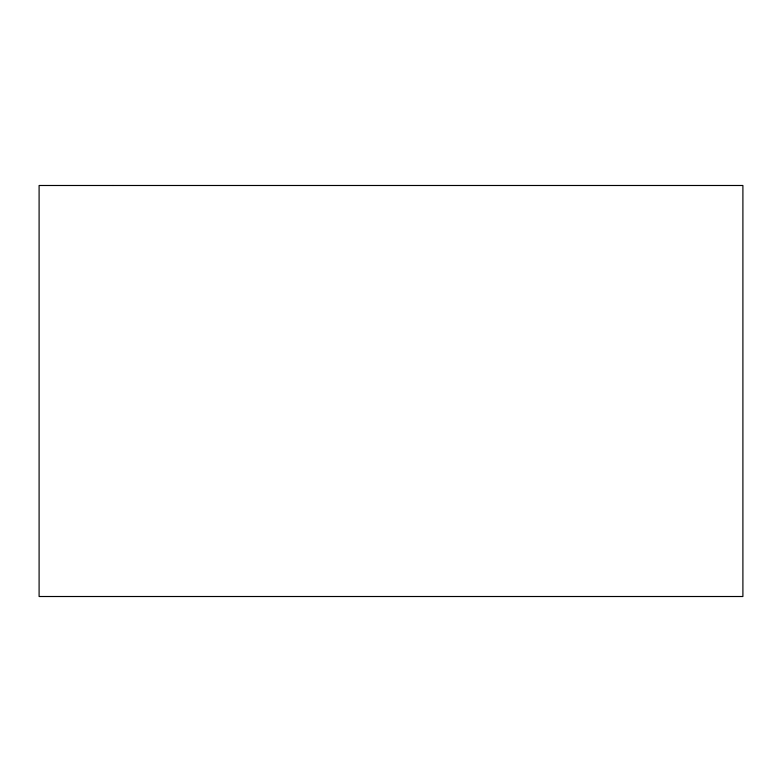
<?xml version="1.0" encoding="UTF-8"?>
<svg xmlns="http://www.w3.org/2000/svg" width="782" height="782" viewBox="0 0 782 782"><rect width="100%" height="100%" fill="white"/><g stroke="black" fill="none" stroke-linecap="round" stroke-linejoin="round"><path stroke-width="1.17" d="M112.999 185.49L39.1 185.49L39.1 596.51L742.9 596.51L742.9 185.49L112.999 185.49"/></g></svg>
